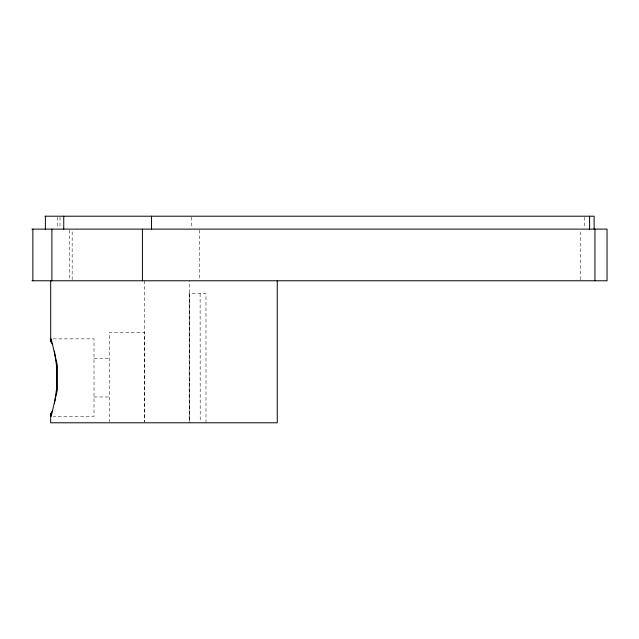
<?xml version="1.0" encoding="UTF-8"?>
<svg xmlns="http://www.w3.org/2000/svg" width="639" height="639" viewBox="0 0 639 639"><rect width="100%" height="100%" fill="white"/><g stroke="black" fill="none" stroke-linecap="round" stroke-linejoin="round"><path stroke-width="0.48" stroke-dasharray="3.19 2.4" d="M72.167 279.77L72.167 230.112M144.358 280.769L144.358 421.796L144.358 332.408L109.501 332.408L109.501 421.796M189.551 293.676L189.551 421.796L189.551 280.769M205.998 422.786L205.998 293.676L189.2 293.676L189.2 422.786M580.683 279.77L580.683 230.112M53.173 338.87L94.005 338.87L94.005 416.332L53.173 416.332M94.005 358.231L109.501 358.231M94.005 396.971L109.501 396.971M200.119 293.676L200.215 421.796M584.453 217.204L584.453 228.123M199.256 230.112L199.256 279.77M191.341 217.204L191.341 228.123M69.707 230.112L69.707 279.77M60.018 217.204L60.018 228.123M57.782 217.204L57.782 228.123"/><path stroke-width="0.96" d="M32.869 280.769L32.869 229.121M52.686 410.565L50.689 413.816L50.689 422.794L277.254 422.786L277.254 280.769M51.895 280.769L51.895 229.121M594.941 280.769L594.941 229.121M54.531 403.129L56.504 389.566L56.504 365.628L54.395 351.107M52.686 344.637L50.689 341.386L51.184 338.87L57.438 365.628L57.438 389.566L51.184 416.332L50.689 413.816M44.954 216.206L594.11 216.206L594.11 229.121M31.95 229.121L607.05 229.121L607.05 280.769L31.95 280.769M589.581 216.206L589.581 229.121M151.539 216.206L151.539 229.121M142.409 229.121L142.409 280.769M63.748 216.206L63.748 229.121M50.689 280.769L50.689 341.386M45.377 216.206L45.377 229.121"/></g></svg>
